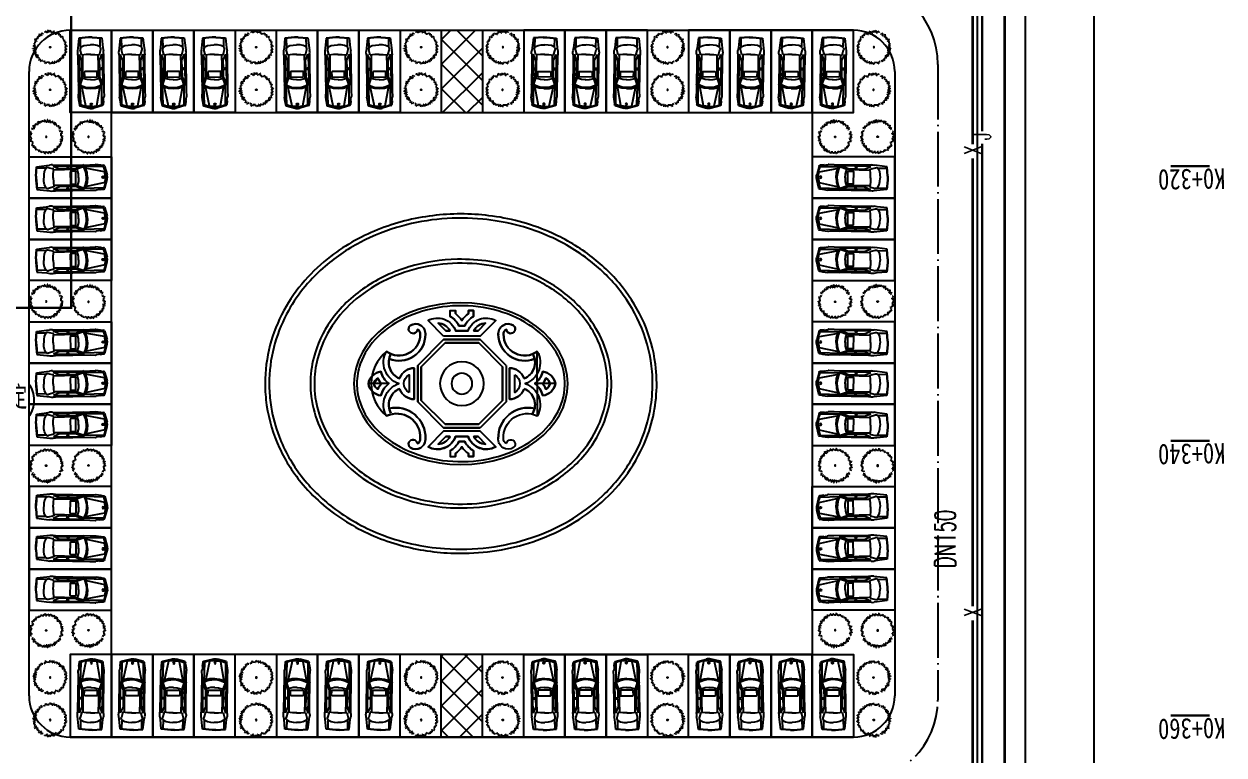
# Model space of a CAD drawing. Header units: millimetres. Extents: x 418304 to 847498, y 48187 to 111456.
# Drawn here: x 423723.6 to 423811, y 55761.1 to 55814.3 of the extents above; entities that cross this region are included whole.
import ezdxf

# ---------------------------------------------------------------- set-up
doc = ezdxf.new("R2010")
doc.units = ezdxf.units.MM
doc.header["$LTSCALE"] = 1000
doc.linetypes.add('DASH', pattern=[0.35, 0.25, -0.1])
doc.linetypes.add('DOTE', pattern=[2.42, 2, -0.2, 0.02, -0.2])
for name, color, linetype in [('A绿-1', 82, 'Continuous'), ('PIPE-消防', 1, 'Continuous'), ('PIPE-给水', 3, 'Continuous'), ('PUB_TEXT', 7, 'Continuous'), ('TEXT_消防', 7, 'Continuous'), ('TEXT_给水', 7, 'Continuous'), ('景观设计-硬质', 128, 'Continuous'), ('道路', 4, 'Continuous'), ('道路中心线', 1, 'DOTE'), ('道路线', 142, 'Continuous'), ('道路网', 7, 'Continuous')]:
    doc.layers.add(name, color=color, linetype=linetype)
doc.styles.add('_TCH_DIM', font='SIMPLEX', dxfattribs={"bigfont": 'GBCBIG'})
doc.styles.add('_TWT_PIPEDN', font='SIMPLEX', dxfattribs={"width": 0.8, "height": 3, "bigfont": 'HZTXT'})
doc.styles.add('_TWT_PIPETEXT', font='SIMPLEX', dxfattribs={"width": 0.8, "height": 3.5, "bigfont": 'HZTXT'})
doc.styles.add('等线体', font='simhei.ttf')
doc.linetypes.add('FENCELINE2', pattern='A,0.25,-0.1,[132,ltypeshp.shx,S=0.1,R=0,X=-0.1,Y=0],-0.1,1', length=1.45)
pattern_1 = [(45, (0, 0), (-0.898025612, 0.898025612), []), (135, (0, 0), (-0.898025612, -0.898025612), [])]

# ---------------------------------------------------------------- blocks, each defined once
blk = doc.blocks.new('wetrewtewtre')
at = {"layer": '道路网', "color": 8, "linetype": 'Continuous', "lineweight": 30}
for p, q in [((423807.115, 55803.98), (423809.915, 55803.98)), ((423807.115, 55803.98), (423809.915, 55803.98)), ((423807.115, 55783.98), (423809.915, 55783.98)), ((423807.115, 55783.98), (423809.915, 55783.98)), ((423807.115, 55763.98), (423809.915, 55763.98)), ((423807.115, 55763.98), (423809.915, 55763.98))]:
    blk.add_line(p, q, dxfattribs=at)
at = {"layer": '道路网', "color": 8, "linetype": 'Continuous', "flags": 128}
for points in [[(423796.515, 56099.98), (423796.515, 55746.271), (423796.515, 55609.271)], [(423796.515, 56099.98), (423796.515, 55746.271), (423796.515, 55609.271)], [(423801.515, 56099.98), (423801.515, 55741.271), (423801.515, 55609.271)], [(423801.515, 56099.98), (423801.515, 55741.271), (423801.515, 55609.271)]]:
    blk.add_lwpolyline(points, dxfattribs=at)
at = {"layer": '道路网', "color": 8, "linetype": 'Continuous', "style": '等线体', "width": 0.8}
for s, p in [('K0+320', (423811.066, 55803.811)), ('K0+320', (423811.066, 55803.811)), ('K0+340', (423811.066, 55783.811)), ('K0+340', (423811.066, 55783.811)), ('K0+360', (423811.066, 55763.811)), ('K0+360', (423811.066, 55763.811))]:
    blk.add_text(s, height=1.5, rotation=181.05516, dxfattribs=at).set_placement(p)
blk = doc.blocks.new('004')
at = {"layer": 'A绿-1', "color": 8}
for p, q in [((-699, 834), (-770, 749)), ((-770, 749), (-723, 742)), ((-691, 762), (-699, 834)), ((-534, 794), (-691, 762)), ((-511, 892), (-605, 840)), ((-605, 840), (-534, 794)), ((-456, 866), (-511, 892)), ((-401, 899), (-456, 866)), ((-354, 971), (-440, 997)), ((-440, 997), (-401, 899)), ((-283, 860), (-354, 971)), ((-276, 925), (-283, 860)), ((-244, 925), (-276, 925)), ((-205, 1023), (-268, 997)), ((-268, 997), (-244, 925)), ((-182, 945), (-205, 1023)), ((-134, 964), (-182, 945)), ((70, 1036), (-9, 1030)), ((-9, 1030), (-9, 991)), ((70, 977), (70, 1036)), ((93, 938), (70, 977)), ((132, 906), (93, 938)), ((179, 1023), (132, 906)), ((250, 1017), (179, 1023)), ((266, 945), (250, 1017)), ((321, 912), (266, 945)), ((360, 945), (321, 977)), ((321, 977), (321, 912)), ((360, 847), (360, 945)), ((399, 814), (360, 847)), ((438, 853), (399, 814)), ((478, 827), (438, 853)), ((525, 879), (478, 827)), ((564, 847), (525, 879)), ((532, 768), (564, 847)), ((572, 703), (532, 768)), ((-1068, 284), (-1052, 317)), ((-942, 226), (-1068, 284)), ((-1060, 128), (-1052, 186)), ((-966, 56), (-1060, 128)), ((-1052, 317), (-911, 278)), ((-1052, 186), (-950, 121)), ((-1052, -69), (-1052, 3)), ((-1052, 3), (-966, -3)), ((-982, 428), (-966, 461)), ((-927, 415), (-982, 428)), ((-966, 461), (-864, 454)), ((-966, -3), (-966, 56)), ((-950, 121), (-942, 226)), ((-942, 369), (-927, 415)), ((-887, 324), (-942, 369)), ((-911, 278), (-887, 324)), ((-872, 605), (-895, 533)), ((-895, 533), (-864, 481)), ((-825, 585), (-872, 605)), ((-864, 454), (-840, 461)), ((-793, 644), (-825, 585)), ((-762, 716), (-809, 677)), ((-809, 677), (-793, 644)), ((-723, 651), (-762, 716)), ((-723, 742), (-691, 683)), ((-691, 683), (-723, 651)), ((564, 670), (572, 703)), ((595, 638), (564, 670)), ((658, 664), (595, 638)), ((697, 618), (658, 664)), ((744, 670), (697, 618)), ((783, 605), (744, 670)), ((791, 481), (783, 605)), ((830, 500), (791, 481)), ((807, 409), (870, 487)), ((838, 343), (807, 409)), ((870, 487), (830, 500)), ((932, 363), (838, 343)), ((932, 200), (885, 200)), ((885, 200), (909, 160)), ((925, 101), (901, 69)), ((901, 69), (972, 16)), ((909, 278), (964, 311)), ((932, 232), (909, 278)), ((909, 160), (972, 160)), ((972, 160), (925, 101)), ((964, 311), (932, 363)), ((972, 16), (972, -69)), ((-1044, -154), (-1068, -193)), ((-1068, -193), (-1029, -219)), ((-989, -108), (-1052, -69)), ((-982, -173), (-1044, -154)), ((-1029, -219), (-1005, -166)), ((-1013, -278), (-989, -258)), ((-997, -310), (-1013, -278)), ((-919, -356), (-997, -310)), ((-974, -173), (-989, -108)), ((-989, -258), (-950, -278)), ((-934, -180), (-974, -173)), ((-950, -278), (-927, -251)), ((-942, -526), (-927, -480)), ((-864, -500), (-942, -526)), ((-927, -251), (-934, -180)), ((-927, -480), (-887, -441)), ((-887, -441), (-919, -356)), ((-887, -585), (-840, -533)), ((-848, -644), (-887, -585)), ((-840, -533), (-864, -500)), ((-801, -585), (-848, -644)), ((-762, -618), (-801, -585)), ((-636, -729), (-715, -657)), ((-683, -788), (-636, -729)), ((556, -735), (493, -761)), ((650, -794), (556, -735)), ((705, -637), (666, -683)), ((666, -683), (674, -761)), ((760, -650), (705, -637)), ((783, -618), (760, -650)), ((776, -513), (768, -552)), ((768, -552), (830, -585)), ((799, -448), (776, -513)), ((807, -618), (783, -618)), ((815, -493), (799, -448)), ((830, -585), (807, -618)), ((862, -474), (815, -493)), ((870, -278), (846, -336)), ((846, -336), (885, -435)), ((885, -435), (862, -474)), ((948, -310), (870, -278)), ((972, -69), (901, -95)), ((901, -95), (901, -180)), ((901, -180), (948, -219)), ((948, -219), (972, -271)), ((972, -271), (948, -310)), ((-629, -853), (-683, -788)), ((-574, -801), (-629, -853)), ((-401, -853), (-574, -801)), ((-425, -944), (-401, -853)), ((-385, -964), (-425, -944)), ((-338, -944), (-385, -964)), ((-299, -944), (-338, -944)), ((-260, -1010), (-299, -944)), ((-229, -912), (-260, -1010)), ((-182, -912), (-229, -912)), ((-189, -1010), (-182, -912)), ((-127, -1023), (-189, -1010)), ((-119, -938), (-127, -1023)), ((-56, -958), (-119, -938)), ((-56, -1010), (-56, -958)), ((-17, -997), (-56, -1010)), ((70, -1016), (-17, -997)), ((109, -925), (70, -951)), ((70, -951), (70, -1016)), ((132, -1023), (109, -925)), ((195, -997), (132, -1023)), ((226, -944), (164, -944)), ((164, -944), (195, -997)), ((250, -984), (226, -944)), ((297, -964), (250, -984)), ((297, -833), (274, -918)), ((274, -918), (297, -964)), ((328, -912), (297, -833)), ((360, -918), (328, -912)), ((383, -892), (360, -918)), ((407, -866), (383, -892)), ((438, -873), (407, -866)), ((423, -886), (438, -873)), ((454, -918), (423, -886)), ((470, -807), (446, -801)), ((446, -801), (485, -853)), ((564, -853), (454, -918)), ((509, -794), (470, -807)), ((485, -853), (548, -833)), ((493, -761), (509, -794)), ((548, -833), (564, -853)), ((674, -761), (650, -794))]:
    blk.add_line(p, q, dxfattribs=at)
blk.add_circle((-32, 10), 31.3, dxfattribs=at)
blk = doc.blocks.new('$plan$00001328')
at = {"layer": '道路线', "color": 8}
for p, q in [((-2219, 807), (-1493, 889)), ((-1493, 889), (-1285, 919)), ((-1053, 923), (-878, 906)), ((-878, 906), (1645, 899)), ((1224, 895), (623, 633)), ((1645, 899), (2034, 915)), ((2034, 915), (2086, 904)), ((2427, 855), (2086, 904)), ((-2279, 116), (-2219, 807)), ((-2254, 116), (-2194, 806)), ((-1551, 693), (-2199, 695)), ((-1707, 230), (-1717, -16)), ((-1667, 459), (-1707, 230)), ((-1551, 693), (-1667, 459)), ((-1508, 707), (-1562, 671)), ((-979, 619), (-1374, 729)), ((-1023, 812), (1078, 831)), ((-582, 620), (-1023, 812)), ((-1019, -34), (-1015, 284)), ((-1015, 284), (-979, 619)), ((626, 562), (-988, 538)), ((6, 627), (-582, 620)), ((-21, 822), (6, 627)), ((116, 823), (74, 627)), ((623, 633), (74, 627)), ((223, 404), (223, -456)), ((586, 444), (263, 444)), ((1249, 767), (626, 562)), ((626, -456), (626, 404)), ((810, 258), (722, 594)), ((822, -38), (810, 258)), ((1370, 583), (1207, 751)), ((2643, 745), (1249, 767)), ((2844, 342), (1302, 653)), ((1448, 334), (1370, 583)), ((1469, -41), (1448, 334)), ((2367, 864), (2369, 870)), ((2369, 870), (2650, 842)), ((2604, 806), (2427, 855)), ((2787, 351), (2640, 772)), ((2720, 782), (2894, 148)), ((2762, 16), (2740, 362)), ((2816, 347), (2866, 112)), ((-2279, -163), (-2219, -855)), ((-2254, -163), (-2194, -854)), ((-2219, -855), (-1493, -937)), ((-1551, -741), (-2199, -743)), ((-1706, -277), (-1717, -32)), ((-1667, -507), (-1707, -277)), ((-1551, -741), (-1667, -507)), ((-1508, -755), (-1562, -719)), ((-1374, -776), (-1374, -777)), ((-979, -667), (-1371, -776)), ((-582, -668), (-1023, -860)), ((-1023, -860), (1078, -879)), ((-1019, -14), (-1015, -332)), ((-1015, -332), (-979, -667)), ((626, -610), (-988, -585)), ((8, -674), (-582, -668)), ((-17, -869), (8, -674)), ((623, -681), (73, -675)), ((111, -870), (73, -675)), ((263, -496), (586, -496)), ((1224, -943), (623, -681)), ((1249, -815), (626, -610)), ((810, -306), (722, -641)), ((822, -10), (810, -306)), ((1370, -631), (1207, -799)), ((2643, -793), (1249, -815)), ((2844, -390), (1302, -701)), ((1448, -382), (1370, -630)), ((1469, -7), (1448, -382)), ((2604, -854), (2427, -903)), ((2787, -399), (2640, -820)), ((2720, -830), (2894, -195)), ((2762, -64), (2740, -410)), ((2816, -395), (2866, -160)), ((-1493, -937), (-1285, -966)), ((-1053, -971), (-878, -954)), ((-878, -954), (1645, -947)), ((1645, -947), (2034, -963)), ((2034, -963), (2086, -952)), ((2427, -903), (2086, -952)), ((2367, -911), (2369, -918)), ((2369, -918), (2650, -889))]:
    blk.add_line(p, q, dxfattribs=at)
blk.add_circle((2608, -21), 62.7, dxfattribs=at)
for centre, radius, start, end in [((-1148, -44), 972, 84.37428, 98.07159), ((-665, -24), 1620, 175.05924, 184.94076), ((-640, -24), 1620, 175.05924, 184.94076), ((-1418, 573), 162, 74.46936, 123.73593), ((263, 404), 40, 90, 180), ((586, 404), 40, 0, 90), ((-191, -40), 1591, 331.45596, 29.52266), ((2589, 754), 54, 19.21062, 74.51383), ((2642, 761), 81, 15.33853, 84.1898), ((2115, -24), 648, 356.47351, 3.52649), ((2233, -24), 648, 347.90524, 12.09476), ((2269, -24), 648, 344.66147, 15.33853), ((-1418, -621), 162, 236.26405, 286.81983), ((263, -456), 40, 180, 270), ((586, -456), 40, 270, 0), ((2589, -802), 54, 285.48617, 340.78938), ((2642, -809), 81, 275.8102, 344.66147), ((-1148, -4), 972, 261.92841, 275.62572)]:
    blk.add_arc(centre, radius, start, end, dxfattribs=at)

msp = doc.modelspace()

# ---------------------------------------------------------------- hatches: boundary and pattern name
at = {"linetype": 'DASH', "ltscale": 0.003}
h = msp.add_hatch(dxfattribs=at)
h.set_pattern_fill('ANSI37', color=250, scale=0.8, style=0)
h.set_pattern_definition(pattern_1)
h.paths.add_polyline_path([(423754.015, 55807.871), (423757.015, 55807.871), (423757.015, 55813.871), (423754.015, 55813.871)])
h = msp.add_hatch(dxfattribs=at)
h.set_pattern_fill('ANSI37', color=250, scale=0.8, style=0)
h.set_pattern_definition(pattern_1)
h.paths.add_polyline_path([(423757.015, 55768.411), (423754.015, 55768.411), (423754.015, 55762.411), (423757.015, 55762.411)])
at = {"layer": 'PIPE-给水', "linetype": 'Continuous'}
for points in [[(423727.083, 55793.651), (423727.17, 55793.651), (423727.17, 55793.563)], [(423727.083, 55793.651), (423727.083, 55793.563), (423727.17, 55793.563)]]:
    msp.add_hatch(color=256, dxfattribs=at).paths.add_polyline_path(points)

# ---------------------------------------------------------------- linework, layer by layer
at = {"color": 1, "linetype": 'DASH', "ltscale": 0.02, "const_width": 0.2}
msp.add_lwpolyline([(423795.015, 55713.137), (423431.612, 55713.172), (423431.612, 55853.106), (423600.93, 55853.106), (423600.93, 56107.48), (423785.939, 56107.48), (423795.015, 56099.312), (423795.015, 55713.137)], dxfattribs=at)
at = {"linetype": 'FENCELINE2', "ltscale": 0.005, "const_width": 0.1}
msp.add_lwpolyline([(423795.015, 55955.485), (423795.015, 55713.137)], dxfattribs=at)
at = {"layer": 'PIPE-消防', "linetype": 'Continuous', "ltscale": 0.005, "const_width": 0.175}
for points in [[(423792.689, 55805.57), (423792.689, 55830.74)], [(423792.689, 55771.931), (423792.689, 55804.537)], [(423792.689, 55717.311), (423792.689, 55770.898)]]:
    msp.add_lwpolyline(points, dxfattribs=at)
at = {"layer": 'PIPE-给水', "linetype": 'Continuous', "ltscale": 0.005, "const_width": 0.175}
for points in [[(423727.085, 55845.486), (423727.083, 55793.651)], [(423793.376, 55845.435), (423793.376, 55806.498)], [(423793.376, 55805.617), (423793.376, 55738.769)], [(423621.497, 55793.651), (423727.083, 55793.651)]]:
    msp.add_lwpolyline(points, dxfattribs=at)
at = {"layer": '景观设计-硬质', "color": 8, "linetype": 'Continuous', "extrusion": (0, 0, -1)}
for p, q in [((423754.664, 55793.457), (423755.041, 55793.457)), ((423754.664, 55793.036), (423754.664, 55793.457)), ((423755.988, 55793.457), (423755.988, 55793.236)), ((423755.988, 55793.457), (423756.366, 55793.457)), ((423756.366, 55793.036), (423756.366, 55793.457)), ((423754.184, 55791.605), (423753.056, 55792.734)), ((423756.845, 55791.605), (423757.974, 55792.734)), ((423756.845, 55791.605), (423754.184, 55791.605)), ((423755.97, 55791.983), (423755.06, 55791.983)), ((423755.725, 55792.361), (423755.305, 55792.361)), ((423754.184, 55791.353), (423752.303, 55789.472)), ((423756.845, 55791.353), (423754.184, 55791.353)), ((423758.475, 55789.367), (423756.741, 55791.101)), ((423758.727, 55789.472), (423756.845, 55791.353)), ((423752.303, 55786.811), (423752.303, 55789.472)), ((423752.555, 55786.915), (423752.555, 55789.367)), ((423758.475, 55789.367), (423758.475, 55786.915)), ((423758.727, 55789.472), (423758.727, 55786.811)), ((423754.184, 55784.929), (423752.303, 55786.811)), ((423754.289, 55785.181), (423752.555, 55786.915)), ((423758.475, 55786.915), (423756.741, 55785.181)), ((423758.727, 55786.811), (423756.845, 55784.929)), ((423754.184, 55784.677), (423753.056, 55783.548)), ((423756.845, 55784.929), (423754.184, 55784.929)), ((423756.845, 55784.677), (423754.184, 55784.677)), ((423756.741, 55785.181), (423754.289, 55785.181)), ((423756.845, 55784.677), (423757.974, 55783.548)), ((423755.97, 55784.299), (423755.06, 55784.299)), ((423755.725, 55783.921), (423755.305, 55783.921)), ((423754.664, 55783.246), (423754.664, 55782.825)), ((423755.988, 55782.825), (423755.988, 55783.046)), ((423756.366, 55783.246), (423756.366, 55782.825)), ((423754.664, 55782.825), (423755.041, 55782.825)), ((423755.988, 55782.825), (423756.366, 55782.825))]:
    msp.add_line(p, q, dxfattribs=at)
for points in [[(-423754.664, 55793.036, 0.13364), (-423755.305, 55792.361), (-423755.515, 55792.361), (-423755.725, 55792.361, 0.13364), (-423756.366, 55793.036), (-423756.366, 55793.457), (-423755.988, 55793.457), (-423755.988, 55793.236, -0.080093), (-423755.515, 55792.741, -0.080093), (-423755.041, 55793.236), (-423755.041, 55793.457), (-423755.041, 55793.236, 0.080093), (-423755.515, 55792.741, 0.080093), (-423755.988, 55793.236), (-423755.988, 55793.457), (-423756.366, 55793.457), (-423756.366, 55793.036, -0.13364), (-423755.725, 55792.361), (-423755.515, 55792.361), (-423755.305, 55792.361, -0.13364), (-423754.664, 55793.036), (-423754.664, 55793.457), (-423755.041, 55793.457), (-423755.041, 55793.236, 0.080093), (-423755.515, 55792.741, 0.080093), (-423755.988, 55793.236)], [(-423756.366, 55793.036, -0.13364), (-423755.725, 55792.361), (-423755.515, 55792.361), (-423755.305, 55792.361, -0.13364), (-423754.664, 55793.036), (-423754.664, 55793.457), (-423755.041, 55793.457), (-423755.041, 55793.236, 0.080093), (-423755.515, 55792.741, 0.080093), (-423755.988, 55793.236), (-423755.988, 55793.457), (-423756.366, 55793.457), (-423756.366, 55793.036)], [(-423750.023, 55785.796, 0.468172), (-423750.917, 55788.141, 0.469234), (-423750.026, 55790.491, -0.617154), (-423752.485, 55791.733, -0.331457), (-423752.278, 55792.084, 1.476774), (-423751.751, 55792.37, 0.632924), (-423752.861, 55791.693)], [(-423754.184, 55791.605), (-423753.056, 55792.734, 0.467295), (-423755.06, 55791.983), (-423755.515, 55791.983), (-423755.97, 55791.983, 0.467295), (-423757.974, 55792.734), (-423756.845, 55791.605)], [(-423758.169, 55791.693, 0.632924), (-423759.278, 55792.37, 1.476775), (-423758.752, 55792.084, -0.331457), (-423758.544, 55791.733, -0.617154), (-423761.004, 55790.491, 0.469234), (-423760.113, 55788.141, 0.468172), (-423761.007, 55785.796)], [(-423748.707, 55788.141, 0.322588), (-423749.624, 55789.016, -0.173707), (-423750.199, 55788.141)], [(-423760.831, 55788.141, -0.173707), (-423761.405, 55789.016, 0.322588), (-423762.322, 55788.141)], [(-423754.184, 55784.677), (-423753.056, 55783.548, -0.467295), (-423755.06, 55784.299), (-423755.515, 55784.299), (-423755.97, 55784.299, -0.467295), (-423757.974, 55783.548), (-423756.845, 55784.677)], [(-423754.664, 55783.246, -0.13364), (-423755.305, 55783.921), (-423755.515, 55783.921), (-423755.725, 55783.921, -0.13364), (-423756.366, 55783.246), (-423756.366, 55782.825), (-423755.988, 55782.825), (-423755.988, 55783.046, 0.080093), (-423755.515, 55783.541, 0.080093), (-423755.041, 55783.046), (-423755.041, 55782.825), (-423755.041, 55783.046, -0.080093), (-423755.515, 55783.541, -0.080093), (-423755.988, 55783.046), (-423755.988, 55782.825), (-423756.366, 55782.825), (-423756.366, 55783.246, 0.13364), (-423755.725, 55783.921), (-423755.515, 55783.921), (-423755.305, 55783.921, 0.13364), (-423754.664, 55783.246), (-423754.664, 55782.825), (-423755.041, 55782.825), (-423755.041, 55783.046, -0.080093), (-423755.515, 55783.541, -0.080093), (-423755.988, 55783.046)], [(-423756.366, 55783.246, 0.13364), (-423755.725, 55783.921), (-423755.515, 55783.921), (-423755.305, 55783.921, 0.13364), (-423754.664, 55783.246), (-423754.664, 55782.825), (-423755.041, 55782.825), (-423755.041, 55783.046, -0.080093), (-423755.515, 55783.541, -0.080093), (-423755.988, 55783.046), (-423755.988, 55782.825), (-423756.366, 55782.825), (-423756.366, 55783.246)]]:
    msp.add_lwpolyline(points, format="xyb", dxfattribs=at)
for points in [[(-423750.023, 55785.796, 0.468172), (-423750.917, 55788.141, 0.469234), (-423750.026, 55790.491, -0.617154), (-423752.485, 55791.733, -0.331457), (-423752.278, 55792.084, 1.476774), (-423751.751, 55792.37, 0.632924), (-423752.861, 55791.693, -0.632924), (-423751.751, 55792.37, -1.476774), (-423752.278, 55792.084, 0.331457), (-423752.485, 55791.733, 0.617154), (-423750.026, 55790.491, -0.469234)], [(-423754.65, 55791.983), (-423754.341, 55791.983), (-423754.65, 55791.983), (-423754.341, 55791.983), (-423753.787, 55792.537, 0.270208), (-423754.65, 55791.983, -0.270208), (-423753.787, 55792.537), (-423754.341, 55791.983), (-423753.787, 55792.537), (-423754.341, 55791.983)], [(-423756.689, 55791.983), (-423757.242, 55792.537, -0.270208), (-423756.38, 55791.983), (-423756.689, 55791.983), (-423757.242, 55792.537, -0.270208), (-423756.38, 55791.983, 0.270208), (-423757.242, 55792.537), (-423756.689, 55791.983), (-423756.38, 55791.983), (-423756.689, 55791.983), (-423756.38, 55791.983, 0.270208)], [(-423761.004, 55790.491, 0.617154), (-423758.544, 55791.733, 0.331457), (-423758.752, 55792.084, -1.476774), (-423759.278, 55792.37, -0.632924), (-423758.169, 55791.693, 0.632924), (-423759.278, 55792.37, 1.476775), (-423758.752, 55792.084, -0.331457), (-423758.544, 55791.733, -0.617154), (-423761.004, 55790.491, 0.469234), (-423760.113, 55788.141, 0.468172), (-423761.007, 55785.796)], [(-423752.863, 55791.734, 0.533478), (-423750.22, 55789.951, -0.533478)], [(-423760.81, 55789.951, 0.533478), (-423758.167, 55791.734, -0.533478)], [(-423750.355, 55790.305, -0.455459), (-423750.986, 55788.518, 0.455459), (-423750.355, 55790.305, -0.455459), (-423750.986, 55788.518, 0.455459)], [(-423760.675, 55790.305, 0.455459), (-423760.044, 55788.518, -0.455459)], [(-423748.707, 55788.141, -0.322589), (-423749.624, 55787.267, 0.173701), (-423750.199, 55788.141, 0.173707), (-423749.624, 55789.016, -0.322588), (-423748.707, 55788.141, -0.322589), (-423749.624, 55787.267, 0.322589), (-423748.707, 55788.141, 0.322588), (-423749.624, 55789.016, -0.173707), (-423750.199, 55788.141, -0.173701), (-423749.624, 55787.267, 0.322589), (-423748.707, 55788.141, 0.322588), (-423749.624, 55789.016, -0.173707), (-423750.199, 55788.141)], [(-423751.003, 55788.563, 0.305212), (-423752.051, 55789.275, -0.305212), (-423751.003, 55788.563, 0.305212), (-423752.051, 55789.275), (-423752.051, 55787.007, 0.30521), (-423751.003, 55787.719, -0.30521), (-423752.051, 55787.007, 0.30521), (-423751.003, 55787.719, -0.30521), (-423752.051, 55787.007), (-423752.051, 55789.275, -0.305212)], [(-423760.026, 55787.719, 0.30521), (-423758.979, 55787.007, -0.30521), (-423760.026, 55787.719, 0.30521), (-423758.979, 55787.007), (-423758.979, 55789.275, 0.305212), (-423760.026, 55788.563, -0.305212), (-423758.979, 55789.275, 0.305212), (-423760.026, 55788.563, -0.305212), (-423758.979, 55789.275), (-423758.979, 55787.007, -0.30521)], [(-423760.831, 55788.141, -0.173706), (-423761.405, 55789.016, 0.322588), (-423762.322, 55788.141, 0.322589), (-423761.405, 55787.267, -0.173701), (-423760.831, 55788.141, -0.173707), (-423761.405, 55789.016, 0.322588), (-423762.322, 55788.141, 0.322589), (-423761.405, 55787.267, -0.322589), (-423762.322, 55788.141, -0.322588), (-423761.405, 55789.016, 0.173706), (-423760.831, 55788.141, 0.173701), (-423761.405, 55787.267, -0.322589), (-423762.322, 55788.141)], [(-423749.396, 55788.539, -0.182353), (-423749.096, 55788.141, -0.182356), (-423749.396, 55787.743, 0.061638), (-423749.654, 55788.141, 0.06164), (-423749.396, 55788.539, -0.182353), (-423749.096, 55788.141, 0.182353), (-423749.396, 55788.539, -0.06164), (-423749.654, 55788.141, -0.061637), (-423749.396, 55787.743, 0.182356), (-423749.096, 55788.141)], [(-423749.396, 55787.743, 0.061637), (-423749.654, 55788.141, 0.06164), (-423749.396, 55788.539, -0.182353), (-423749.096, 55788.141, -0.182356)], [(-423751.673, 55787.489, 0.572552), (-423751.673, 55788.793)], [(-423759.357, 55788.793, 0.572552), (-423759.357, 55787.489)], [(-423761.634, 55788.539, 0.06164), (-423761.376, 55788.141, 0.061637), (-423761.634, 55787.743, -0.182356), (-423761.934, 55788.141, -0.182353), (-423761.634, 55788.539, 0.06164), (-423761.376, 55788.141, 0.061638), (-423761.634, 55787.743, -0.061637), (-423761.376, 55788.141, -0.06164), (-423761.634, 55788.539, 0.182353), (-423761.934, 55788.141, 0.182356), (-423761.634, 55787.743, -0.061638), (-423761.376, 55788.141, -0.06164)], [(-423750.353, 55785.981, 0.454399), (-423750.986, 55787.764, -0.454399)], [(-423760.044, 55787.764, 0.454399), (-423760.677, 55785.981, -0.454399)], [(-423752.863, 55784.128, -0.494258), (-423750.22, 55786.331, 0.494258), (-423752.863, 55784.128, -0.494258), (-423750.22, 55786.331, 0.494258)], [(-423758.167, 55784.128, 0.494258), (-423760.81, 55786.331, -0.494258)], [(-423752.861, 55784.168, 0.632924), (-423751.751, 55783.491, 1.476775), (-423752.278, 55783.778, -0.331457), (-423752.485, 55784.129, -0.572762), (-423750.026, 55785.791, 0.572762), (-423752.485, 55784.129, 0.331457), (-423752.278, 55783.778, -1.476775), (-423751.751, 55783.491, -0.632924)], [(-423754.65, 55784.299), (-423754.341, 55784.299), (-423754.65, 55784.299), (-423754.341, 55784.299), (-423753.787, 55783.746, -0.270208), (-423754.65, 55784.299, 0.270208), (-423753.787, 55783.746), (-423754.341, 55784.299), (-423753.787, 55783.746), (-423754.341, 55784.299)], [(-423756.689, 55784.299), (-423757.242, 55783.746, 0.270208), (-423756.38, 55784.299), (-423756.689, 55784.299), (-423757.242, 55783.746, 0.270208), (-423756.38, 55784.299, -0.270208), (-423757.242, 55783.746), (-423756.689, 55784.299), (-423756.38, 55784.299), (-423756.689, 55784.299), (-423756.38, 55784.299, -0.270208)]]:
    msp.add_lwpolyline(points, format="xyb", close=True, dxfattribs=at)
msp.add_lwpolyline([(-423752.303, 55786.811), (-423752.303, 55789.472), (-423754.184, 55791.353), (-423756.845, 55791.353), (-423754.184, 55791.353), (-423752.303, 55789.472), (-423752.303, 55786.811), (-423754.184, 55784.929), (-423756.845, 55784.929)], dxfattribs=at)
msp.add_lwpolyline([(-423758.475, 55789.367), (-423756.741, 55791.101), (-423754.289, 55791.101), (-423752.555, 55789.367), (-423754.289, 55791.101), (-423756.741, 55791.101), (-423758.475, 55789.367), (-423758.475, 55786.915), (-423756.741, 55785.181), (-423754.289, 55785.181), (-423752.555, 55786.915), (-423754.289, 55785.181), (-423756.741, 55785.181), (-423758.475, 55786.915), (-423758.475, 55789.367), (-423756.741, 55791.101), (-423754.289, 55791.101), (-423752.555, 55789.367), (-423752.555, 55786.915), (-423752.555, 55789.367), (-423754.289, 55791.101), (-423756.741, 55791.101)], close=True, dxfattribs=at)
for radius in [1.596, 0.756]:
    msp.add_circle((-423755.515, 55788.141), radius, dxfattribs=at)
for centre, radius, start, end in [((-423752.146, 55791.769), 0.719, 56.72995, 186.05278), ((-423753.744, 55791.52), 1.395, 60.4389, 160.62477), ((-423753.744, 55791.52), 1.017, 92.45074, 152.93356), ((-423753.744, 55791.52), 1.773, 121.24535, 151.69287), ((-423757.286, 55791.52), 1.773, 28.30719, 58.75471), ((-423757.286, 55791.52), 1.395, 19.37531, 119.56116), ((-423758.884, 55791.769), 0.719, 353.94731, 123.27015), ((-423750.944, 55791.729), 1.541, 179.84499, 306.56889), ((-423751.957, 55792.122), 0.323, 186.77214, 50.35634), ((-423752.146, 55791.769), 0.341, 112.70019, 186.05277), ((-423758.884, 55791.769), 0.341, 353.94732, 67.2999), ((-423760.086, 55791.729), 1.541, 233.4312, 0.1551), ((-423759.072, 55792.122), 0.323, 129.64374, 353.22793), ((-423751.448, 55789.686), 1.634, 288.95473, 29.50497), ((-423759.582, 55789.686), 1.634, 150.4951, 251.04536), ((-423751.132, 55789.38), 1.929, 320.04263, 334.15164), ((-423751.132, 55786.902), 1.929, 25.84869, 39.95712), ((-423751.448, 55786.596), 1.634, 330.68641, 71.03718), ((-423759.582, 55786.596), 1.634, 108.96291, 209.31366), ((-423750.768, 55784.239), 1.721, 64.45718, 183.66689), ((-423760.262, 55784.239), 1.721, 356.33318, 115.54292), ((-423751.957, 55783.74), 0.323, 309.64373, 173.22794), ((-423752.146, 55784.093), 0.719, 173.94729, 303.27015), ((-423752.146, 55784.093), 0.341, 173.94729, 247.2999), ((-423753.744, 55784.762), 1.395, 199.37523, 299.5611), ((-423753.744, 55784.762), 1.017, 207.06644, 267.54926), ((-423753.744, 55784.762), 1.773, 208.30713, 238.75465), ((-423757.286, 55784.762), 1.773, 301.24529, 331.69281), ((-423757.286, 55784.762), 1.395, 240.43884, 340.62469), ((-423758.884, 55784.093), 0.719, 236.72995, 6.05278), ((-423758.884, 55784.093), 0.341, 292.70019, 6.05278), ((-423759.072, 55783.74), 0.323, 6.77215, 230.35634)]:
    msp.add_arc(centre, radius, start, end, dxfattribs=at)
at = {"layer": '景观设计-硬质', "color": 8, "linetype": 'Continuous', "extrusion": (9.41616e-36, -1.23255e-32, -1)}
msp.add_ellipse((423755.443, 55788.141), major_axis=(-7.783, 0), ratio=0.756213, dxfattribs=at)
msp.add_ellipse((423755.443, 55788.141), major_axis=(-7.783, 0), ratio=0.756213, dxfattribs=at)
at = {"layer": '景观设计-硬质', "color": 8, "linetype": 'Continuous'}
for points, knots in [([(423741.192, 55788.141), (423741.192, 55789.08), (423741.313, 55790.011), (423741.783, 55791.811), (423742.126, 55792.663), (423742.986, 55794.25), (423743.503, 55794.982), (423744.653, 55796.299), (423745.289, 55796.887), (423747.093, 55798.271), (423748.333, 55798.943), (423750.922, 55799.932), (423752.271, 55800.249), (423755.001, 55800.546), (423756.383, 55800.525), (423759.234, 55800.129), (423760.701, 55799.718), (423763.112, 55798.631), (423764.091, 55798.053), (423765.804, 55796.72), (423766.551, 55795.991), (423767.823, 55794.378), (423768.357, 55793.506), (423769.181, 55791.61), (423769.467, 55790.596), (423769.697, 55788.825), (423769.718, 55788.084), (423769.613, 55786.627), (423769.488, 55785.907), (423769.1, 55784.506), (423768.84, 55783.836), (423768.088, 55782.32), (423767.544, 55781.507), (423766.312, 55780.055), (423765.624, 55779.411), (423764.151, 55778.289), (423763.367, 55777.81), (423761.739, 55777.008), (423760.894, 55776.684), (423758.3, 55775.931), (423756.495, 55775.724), (423753.382, 55775.863), (423752.068, 55776.076), (423749.51, 55776.829), (423748.266, 55777.37), (423745.948, 55778.806), (423744.871, 55779.703), (423743.283, 55781.578), (423742.697, 55782.474), (423741.785, 55784.429), (423741.463, 55785.484), (423741.23, 55787.096), (423741.192, 55787.618), (423741.192, 55788.141)], [0, 0, 0, 0, 0.194606, 0.194606, 0.389213, 0.389213, 0.583819, 0.583819, 0.778425, 0.778425, 1.103213, 1.103213, 1.428, 1.428, 1.752788, 1.752788, 2.108612, 2.108612, 2.370395, 2.370395, 2.603606, 2.603606, 2.824086, 2.824086, 3.043791, 3.043791, 3.195991, 3.195991, 3.34819, 3.34819, 3.50039, 3.50039, 3.711837, 3.711837, 3.923284, 3.923284, 4.134731, 4.134731, 4.346178, 4.346178, 4.770833, 4.770833, 5.083623, 5.083623, 5.398487, 5.398487, 5.713352, 5.713352, 5.944067, 5.944067, 6.174782, 6.174782, 6.283185, 6.283185, 6.283185, 6.283185]), ([(423741.492, 55788.141), (423741.492, 55789.032), (423741.604, 55789.915), (423742.04, 55791.628), (423742.359, 55792.441), (423743.1, 55793.847), (423743.502, 55794.455), (423744.39, 55795.572), (423744.879, 55796.084), (423746.234, 55797.293), (423747.151, 55797.917), (423749.081, 55798.934), (423750.095, 55799.329), (423753.051, 55800.145), (423755.057, 55800.31), (423758.632, 55799.962), (423760.213, 55799.572), (423762.826, 55798.453), (423763.895, 55797.834), (423765.663, 55796.441), (423766.393, 55795.721), (423767.663, 55794.083), (423768.203, 55793.169), (423769.008, 55791.174), (423769.268, 55790.11), (423769.414, 55788.335), (423769.404, 55787.65), (423769.269, 55786.428), (423769.167, 55785.886), (423768.736, 55784.291), (423768.293, 55783.298), (423767.173, 55781.489), (423766.5, 55780.683), (423765.008, 55779.274), (423764.188, 55778.67), (423762.46, 55777.658), (423761.549, 55777.249), (423758.57, 55776.237), (423756.401, 55775.976), (423752.639, 55776.247), (423751.032, 55776.603), (423748.316, 55777.691), (423747.174, 55778.324), (423745.291, 55779.773), (423744.517, 55780.529), (423743.177, 55782.26), (423742.613, 55783.239), (423741.947, 55784.979), (423741.753, 55785.689), (423741.559, 55786.868), (423741.514, 55787.325), (423741.494, 55787.902), (423741.492, 55788.021), (423741.492, 55788.141)], [0, 0, 0, 0, 0.189864, 0.189864, 0.379728, 0.379728, 0.541455, 0.541455, 0.703183, 0.703183, 0.962027, 0.962027, 1.220871, 1.220871, 1.698453, 1.698453, 2.086084, 2.086084, 2.376443, 2.376443, 2.610745, 2.610745, 2.845046, 2.845046, 3.079347, 3.079347, 3.224746, 3.224746, 3.343158, 3.343158, 3.579982, 3.579982, 3.816807, 3.816807, 4.053631, 4.053631, 4.290455, 4.290455, 4.80743, 4.80743, 5.199256, 5.199256, 5.506337, 5.506337, 5.753784, 5.753784, 6.001232, 6.001232, 6.159962, 6.159962, 6.257608, 6.257608, 6.283185, 6.283185, 6.283185, 6.283185]), ([(423744.492, 55788.141), (423744.492, 55788.779), (423744.573, 55789.416), (423744.974, 55790.995), (423745.403, 55791.902), (423746.638, 55793.668), (423747.498, 55794.486), (423749.44, 55795.803), (423750.524, 55796.305), (423752.802, 55796.988), (423753.997, 55797.17), (423756.764, 55797.221), (423758.338, 55796.975), (423760.788, 55796.108), (423761.726, 55795.634), (423763.421, 55794.44), (423764.178, 55793.719), (423765.247, 55792.268), (423765.623, 55791.589), (423766.167, 55790.14), (423766.334, 55789.374), (423766.433, 55787.726), (423766.333, 55786.846), (423765.851, 55785.174), (423765.471, 55784.385), (423764.334, 55782.711), (423763.494, 55781.888), (423761.588, 55780.557), (423760.523, 55780.045), (423758.277, 55779.335), (423757.096, 55779.137), (423754.278, 55779.039), (423752.634, 55779.28), (423750.115, 55780.165), (423749.17, 55780.642), (423747.525, 55781.8), (423746.811, 55782.466), (423745.749, 55783.839), (423745.356, 55784.51), (423744.775, 55785.945), (423744.588, 55786.708), (423744.502, 55787.702), (423744.492, 55787.922), (423744.492, 55788.141)], [0, 0, 0, 0, 0.189844, 0.189844, 0.486413, 0.486413, 0.839787, 0.839787, 1.193161, 1.193161, 1.546536, 1.546536, 2.008636, 2.008636, 2.320841, 2.320841, 2.633046, 2.633046, 2.864662, 2.864662, 3.096279, 3.096279, 3.356216, 3.356216, 3.616153, 3.616153, 3.966305, 3.966305, 4.316458, 4.316458, 4.666611, 4.666611, 5.147618, 5.147618, 5.461854, 5.461854, 5.753886, 5.753886, 5.985876, 5.985876, 6.217865, 6.217865, 6.283185, 6.283185, 6.283185, 6.283185]), ([(423744.78, 55788.141), (423744.78, 55788.752), (423744.857, 55789.363), (423745.223, 55790.809), (423745.591, 55791.622), (423746.558, 55793.088), (423747.156, 55793.742), (423748.509, 55794.871), (423749.265, 55795.345), (423751.75, 55796.525), (423753.65, 55796.921), (423757.439, 55796.892), (423759.331, 55796.467), (423761.991, 55795.147), (423762.905, 55794.508), (423764.458, 55792.959), (423765.095, 55792.044), (423765.837, 55790.273), (423766.034, 55789.46), (423766.145, 55787.812), (423766.059, 55786.979), (423765.624, 55785.39), (423765.275, 55784.635), (423764.376, 55783.263), (423763.827, 55782.646), (423762.587, 55781.567), (423761.895, 55781.105), (423759.559, 55779.898), (423757.74, 55779.448), (423754.069, 55779.319), (423752.217, 55779.64), (423749.443, 55780.805), (423748.418, 55781.437), (423746.835, 55782.868), (423746.226, 55783.612), (423745.297, 55785.272), (423744.98, 55786.189), (423744.803, 55787.47), (423744.78, 55787.805), (423744.78, 55788.141)], [0, 0, 0, 0, 0.189024, 0.189024, 0.462772, 0.462772, 0.73652, 0.73652, 1.010268, 1.010268, 1.580974, 1.580974, 2.15168, 2.15168, 2.493274, 2.493274, 2.834869, 2.834869, 3.090466, 3.090466, 3.346064, 3.346064, 3.601661, 3.601661, 3.857259, 3.857259, 4.112856, 4.112856, 4.666033, 4.666033, 5.219209, 5.219209, 5.586645, 5.586645, 5.882955, 5.882955, 6.179266, 6.179266, 6.283185, 6.283185, 6.283185, 6.283185]), ([(423747.871, 55788.141), (423747.871, 55788.628), (423747.955, 55789.115), (423748.373, 55790.3), (423748.814, 55790.98), (423750.018, 55792.166), (423750.779, 55792.671), (423752.507, 55793.424), (423753.473, 55793.671), (423755.458, 55793.865), (423756.476, 55793.812), (423758.406, 55793.416), (423759.317, 55793.072), (423760.889, 55792.151), (423761.55, 55791.574), (423762.525, 55790.28), (423762.838, 55789.565), (423763.079, 55788.103), (423763.006, 55787.355), (423762.485, 55785.931), (423762.035, 55785.255), (423760.817, 55784.077), (423760.049, 55783.577), (423758.311, 55782.837), (423757.342, 55782.597), (423755.355, 55782.418), (423754.337, 55782.478), (423752.412, 55782.888), (423751.506, 55783.238), (423749.946, 55784.171), (423749.292, 55784.753), (423748.335, 55786.053), (423748.031, 55786.77), (423747.887, 55787.714), (423747.871, 55787.928), (423747.871, 55788.141)], [0, 0, 0, 0, 0.260464, 0.260464, 0.654363, 0.654363, 1.048263, 1.048263, 1.442163, 1.442163, 1.836063, 1.836063, 2.229962, 2.229962, 2.623862, 2.623862, 3.017762, 3.017762, 3.411662, 3.411662, 3.805561, 3.805561, 4.199461, 4.199461, 4.593361, 4.593361, 4.987261, 4.987261, 5.381161, 5.381161, 5.77506, 5.77506, 6.16896, 6.16896, 6.283185, 6.283185, 6.283185, 6.283185])]:
    msp.add_open_spline(points, degree=3, knots=knots, dxfattribs=at)
at = {"layer": '道路', "color": 8}
for p, q in [((423793.015, 55820.671), (423793.015, 55759.411)), ((423727.015, 55813.871), (423784.015, 55813.871)), ((423754.015, 55813.871), (423754.015, 55807.871)), ((423757.015, 55813.871), (423757.015, 55807.871)), ((423724.015, 55765.411), (423724.015, 55810.871)), ((423787.015, 55810.871), (423787.015, 55765.411)), ((423754.015, 55762.411), (423754.015, 55768.411)), ((423757.015, 55762.411), (423757.015, 55768.411)), ((423784.015, 55762.411), (423727.015, 55762.411)), ((423727.015, 55762.411), (423784.015, 55762.411))]:
    msp.add_line(p, q, dxfattribs=at)
msp.add_lwpolyline([(423730.015, 55807.871), (423781.015, 55807.871), (423781.015, 55768.411), (423730.015, 55768.411)], close=True, dxfattribs=at)
for centre, start, end in [((423727.015, 55810.871), 90, 180), ((423784.015, 55810.871), 0, 90), ((423727.015, 55765.411), 180, 270), ((423784.015, 55765.411), 270, 0)]:
    msp.add_arc(centre, 3, start, end, dxfattribs=at)
at = {"layer": '道路中心线', "color": 8, "linetype": 'DOTE', "ltscale": 0.002}
msp.add_line((423790.156, 55811.382), (423790.156, 55765.126), dxfattribs=at)
for centre, start, end in [((423784.156, 55811.382), 0, 90), ((423784.156, 55765.126), 270, 0)]:
    msp.add_arc(centre, 6, start, end, dxfattribs=at)
at = {"layer": '道路线', "color": 8}
for points in [[(423730.015, 55807.871), (423727.015, 55807.871), (423727.015, 55813.871), (423730.015, 55813.871)], [(423733.015, 55807.871), (423730.015, 55807.871), (423730.015, 55813.871), (423733.015, 55813.871)], [(423736.015, 55807.871), (423733.015, 55807.871), (423733.015, 55813.871), (423736.015, 55813.871)], [(423739.015, 55807.871), (423736.015, 55807.871), (423736.015, 55813.871), (423739.015, 55813.871)], [(423745.015, 55807.871), (423742.015, 55807.871), (423742.015, 55813.871), (423745.015, 55813.871)], [(423748.015, 55807.871), (423745.015, 55807.871), (423745.015, 55813.871), (423748.015, 55813.871)], [(423751.015, 55807.871), (423748.015, 55807.871), (423748.015, 55813.871), (423751.015, 55813.871)], [(423760.015, 55807.871), (423763.015, 55807.871), (423763.015, 55813.871), (423760.015, 55813.871)], [(423763.015, 55807.871), (423766.015, 55807.871), (423766.015, 55813.871), (423763.015, 55813.871)], [(423766.015, 55807.871), (423769.015, 55807.871), (423769.015, 55813.871), (423766.015, 55813.871)], [(423772.015, 55807.871), (423775.015, 55807.871), (423775.015, 55813.871), (423772.015, 55813.871)], [(423775.015, 55807.871), (423778.015, 55807.871), (423778.015, 55813.871), (423775.015, 55813.871)], [(423778.015, 55807.871), (423781.015, 55807.871), (423781.015, 55813.871), (423778.015, 55813.871)], [(423781.015, 55807.871), (423784.015, 55807.871), (423784.015, 55813.871), (423781.015, 55813.871)], [(423730.015, 55804.641), (423730.015, 55801.641), (423724.015, 55801.641), (423724.015, 55804.641)], [(423781.015, 55804.641), (423781.015, 55801.641), (423787.015, 55801.641), (423787.015, 55804.641)], [(423730.015, 55801.641), (423730.015, 55798.641), (423724.015, 55798.641), (423724.015, 55801.641)], [(423781.015, 55801.641), (423781.015, 55798.641), (423787.015, 55798.641), (423787.015, 55801.641)], [(423730.015, 55798.641), (423730.015, 55795.641), (423724.015, 55795.641), (423724.015, 55798.641)], [(423781.015, 55798.641), (423781.015, 55795.641), (423787.015, 55795.641), (423787.015, 55798.641)], [(423730.015, 55792.641), (423730.015, 55789.641), (423724.015, 55789.641), (423724.015, 55792.641)], [(423781.015, 55792.641), (423781.015, 55789.641), (423787.015, 55789.641), (423787.015, 55792.641)], [(423730.015, 55789.641), (423730.015, 55786.641), (423724.015, 55786.641), (423724.015, 55789.641)], [(423781.015, 55789.641), (423781.015, 55786.641), (423787.015, 55786.641), (423787.015, 55789.641)], [(423730.015, 55786.641), (423730.015, 55783.641), (423724.015, 55783.641), (423724.015, 55786.641)], [(423781.015, 55786.641), (423781.015, 55783.641), (423787.015, 55783.641), (423787.015, 55786.641)], [(423730.015, 55777.641), (423730.015, 55780.641), (423724.015, 55780.641), (423724.015, 55777.641)], [(423781.015, 55777.641), (423781.015, 55780.641), (423787.015, 55780.641), (423787.015, 55777.641)], [(423730.015, 55774.641), (423730.015, 55777.641), (423724.015, 55777.641), (423724.015, 55774.641)], [(423781.015, 55774.641), (423781.015, 55777.641), (423787.015, 55777.641), (423787.015, 55774.641)], [(423730.015, 55771.641), (423730.015, 55774.641), (423724.015, 55774.641), (423724.015, 55771.641)], [(423781.015, 55771.641), (423781.015, 55774.641), (423787.015, 55774.641), (423787.015, 55771.641)], [(423730.015, 55768.411), (423727.015, 55768.411), (423727.015, 55762.411), (423730.015, 55762.411)], [(423733.015, 55768.411), (423730.015, 55768.411), (423730.015, 55762.411), (423733.015, 55762.411)], [(423736.015, 55768.411), (423733.015, 55768.411), (423733.015, 55762.411), (423736.015, 55762.411)], [(423739.015, 55768.411), (423736.015, 55768.411), (423736.015, 55762.411), (423739.015, 55762.411)], [(423745.015, 55768.411), (423742.015, 55768.411), (423742.015, 55762.411), (423745.015, 55762.411)], [(423748.015, 55768.411), (423745.015, 55768.411), (423745.015, 55762.411), (423748.015, 55762.411)], [(423751.015, 55768.411), (423748.015, 55768.411), (423748.015, 55762.411), (423751.015, 55762.411)], [(423760.015, 55768.411), (423763.015, 55768.411), (423763.015, 55762.411), (423760.015, 55762.411)], [(423763.015, 55768.411), (423766.015, 55768.411), (423766.015, 55762.411), (423763.015, 55762.411)], [(423766.015, 55768.411), (423769.015, 55768.411), (423769.015, 55762.411), (423766.015, 55762.411)], [(423772.015, 55768.411), (423775.015, 55768.411), (423775.015, 55762.411), (423772.015, 55762.411)], [(423775.015, 55768.411), (423778.015, 55768.411), (423778.015, 55762.411), (423775.015, 55762.411)], [(423778.015, 55768.411), (423781.015, 55768.411), (423781.015, 55762.411), (423778.015, 55762.411)], [(423781.015, 55768.411), (423784.015, 55768.411), (423784.015, 55762.411), (423781.015, 55762.411)]]:
    msp.add_lwpolyline(points, close=True, dxfattribs=at)

# ---------------------------------------------------------------- block references
msp.add_blockref('wetrewtewtre', (0, 0))
at = {"layer": 'A绿-1', "yscale": 0.00116705121472478, "zscale": -0.00116705121472478}
for p, xscale, rotation in [((423725.581, 55812.632), 0.00116705121472478, 20.36031932621866), ((423740.581, 55812.632), 0.00116705121472478, 20.36031932621866), ((423752.581, 55812.632), 0.00116705121472478, 20.36031932621866), ((423758.448, 55812.632), -0.00116705121472478, 339.6396806737813), ((423770.448, 55812.632), -0.00116705121472478, 339.6396806737813), ((423785.448, 55812.632), -0.00116705121472478, 339.6396806737813), ((423725.595, 55809.54), 0.00116705121472478, 20.36031932621866), ((423740.595, 55809.54), 0.00116705121472478, 20.36031932621866), ((423752.595, 55809.54), 0.00116705121472478, 20.36031932621866), ((423758.434, 55809.54), -0.00116705121472478, 339.6396806737813), ((423770.434, 55809.54), -0.00116705121472478, 339.6396806737813), ((423785.434, 55809.54), -0.00116705121472478, 339.6396806737813), ((423725.254, 55806.074), -0.001167051214724779, 69.63968067378136), ((423728.346, 55806.06), -0.001167051214724779, 69.63968067378136), ((423782.684, 55806.06), 0.001167051214724779, 290.3603193262186), ((423785.776, 55806.074), 0.001167051214724779, 290.3603193262186), ((423725.254, 55794.074), -0.001167051214724779, 69.63968067378136), ((423728.346, 55794.06), -0.001167051214724779, 69.63968067378136), ((423782.684, 55794.06), 0.001167051214724779, 290.3603193262186), ((423785.776, 55794.074), 0.001167051214724779, 290.3603193262186), ((423725.254, 55782.208), 0.001167051214724779, 110.3603193262187), ((423728.346, 55782.222), 0.001167051214724779, 110.3603193262187), ((423782.684, 55782.222), -0.001167051214724779, 249.6396806737813), ((423785.776, 55782.208), -0.001167051214724779, 249.6396806737813), ((423725.254, 55770.208), 0.001167051214724779, 110.3603193262187), ((423728.346, 55770.222), 0.001167051214724779, 110.3603193262187), ((423782.684, 55770.222), -0.001167051214724779, 249.6396806737813), ((423785.776, 55770.208), -0.001167051214724779, 249.6396806737813), ((423725.595, 55766.742), -0.00116705121472478, 159.6396806737814), ((423740.595, 55766.742), -0.00116705121472478, 159.6396806737814), ((423752.595, 55766.742), -0.00116705121472478, 159.6396806737814), ((423758.434, 55766.742), 0.00116705121472478, 200.3603193262187), ((423770.434, 55766.742), 0.00116705121472478, 200.3603193262187), ((423785.434, 55766.742), 0.00116705121472478, 200.3603193262187), ((423725.581, 55763.65), -0.00116705121472478, 159.6396806737814), ((423740.581, 55763.65), -0.00116705121472478, 159.6396806737814), ((423752.581, 55763.65), -0.00116705121472478, 159.6396806737814), ((423758.448, 55763.65), 0.00116705121472478, 200.3603193262187), ((423770.448, 55763.65), 0.00116705121472478, 200.3603193262187), ((423785.448, 55763.65), 0.00116705121472478, 200.3603193262187)]:
    msp.add_blockref('004', p, dxfattribs=dict(at, xscale=xscale, rotation=rotation))
at = {"layer": '道路线', "color": 8, "zscale": 0.0009999999999999998}
for p, xscale, yscale, rotation in [((423728.529, 55811.09), 0.001000000000000008, 0.001000000000000008, 270.8481084632052), ((423731.529, 55811.09), 0.001000000000000008, 0.001000000000000008, 270.8481084632052), ((423734.529, 55811.09), 0.001000000000000008, 0.001000000000000008, 270.8481084632052), ((423737.529, 55811.09), 0.001000000000000008, 0.001000000000000008, 270.8481084632052), ((423743.529, 55811.09), 0.001000000000000008, 0.001000000000000008, 270.8481084632052), ((423746.529, 55811.09), 0.001000000000000008, 0.001000000000000008, 270.8481084632052), ((423749.529, 55811.09), 0.001000000000000008, 0.001000000000000008, 270.8481084632052), ((423761.501, 55811.09), 0.001000000000000008, -0.001000000000000008, 269.1518915367948), ((423764.501, 55811.09), 0.001000000000000009, -0.001000000000000008, 269.1518915367948), ((423767.501, 55811.09), 0.001000000000000009, -0.001000000000000008, 269.1518915367948), ((423773.501, 55811.09), 0.001000000000000008, -0.001000000000000008, 269.1518915367948), ((423776.501, 55811.09), 0.001000000000000008, -0.001000000000000008, 269.1518915367948), ((423779.501, 55811.09), 0.001000000000000008, -0.001000000000000008, 269.1518915367948), ((423782.501, 55811.09), 0.001000000000000008, -0.001000000000000008, 269.1518915367948), ((423726.796, 55803.155), 0.00100000000000001, 0.00100000000000001, 0.8481084632052294), ((423784.233, 55803.155), 0.00100000000000001, -0.00100000000000001, 179.1518915367948), ((423726.796, 55800.155), 0.00100000000000001, 0.00100000000000001, 0.8481084632052294), ((423784.233, 55800.155), 0.00100000000000001, -0.00100000000000001, 179.1518915367948), ((423726.796, 55797.155), 0.00100000000000001, 0.00100000000000001, 0.8481084632052294), ((423784.233, 55797.155), 0.00100000000000001, -0.00100000000000001, 179.1518915367948), ((423726.796, 55791.155), 0.001000000000000009, 0.001000000000000009, 0.8481084632052294), ((423784.233, 55791.155), 0.00100000000000001, -0.001000000000000009, 179.1518915367948), ((423726.796, 55788.155), 0.00100000000000001, 0.001000000000000009, 0.8481084632052294), ((423784.233, 55788.155), 0.00100000000000001, -0.00100000000000001, 179.1518915367948), ((423726.796, 55785.155), 0.00100000000000001, 0.001000000000000009, 0.8481084632052294), ((423784.233, 55785.155), 0.00100000000000001, -0.00100000000000001, 179.1518915367948), ((423726.796, 55779.127), 0.00100000000000001, -0.00100000000000001, 359.1518915367948), ((423784.233, 55779.127), 0.00100000000000001, 0.00100000000000001, 180.8481084632053), ((423726.796, 55776.127), 0.00100000000000001, -0.00100000000000001, 359.1518915367948), ((423784.233, 55776.127), 0.00100000000000001, 0.00100000000000001, 180.8481084632053), ((423726.796, 55773.127), 0.00100000000000001, -0.00100000000000001, 359.1518915367948), ((423784.233, 55773.127), 0.00100000000000001, 0.00100000000000001, 180.8481084632053), ((423728.529, 55765.193), 0.001000000000000008, -0.001000000000000008, 89.15189153679476), ((423731.529, 55765.193), 0.001000000000000008, -0.001000000000000008, 89.15189153679476), ((423734.529, 55765.193), 0.001000000000000008, -0.001000000000000008, 89.15189153679476), ((423737.529, 55765.193), 0.001000000000000008, -0.001000000000000008, 89.15189153679476), ((423743.529, 55765.193), 0.001000000000000009, -0.001000000000000008, 89.15189153679476), ((423746.529, 55765.193), 0.001000000000000009, -0.001000000000000008, 89.15189153679476), ((423749.529, 55765.193), 0.001000000000000008, -0.001000000000000008, 89.15189153679476), ((423761.501, 55765.193), 0.001000000000000009, 0.001000000000000008, 90.84810846320522), ((423764.501, 55765.193), 0.001000000000000009, 0.001000000000000009, 90.84810846320522), ((423767.501, 55765.193), 0.001000000000000009, 0.001000000000000009, 90.84810846320522), ((423773.501, 55765.193), 0.001000000000000009, 0.001000000000000008, 90.84810846320522), ((423776.501, 55765.193), 0.001000000000000008, 0.001000000000000008, 90.84810846320522), ((423779.501, 55765.193), 0.001000000000000009, 0.001000000000000008, 90.84810846320522), ((423782.501, 55765.193), 0.001000000000000009, 0.001000000000000008, 90.84810846320522)]:
    msp.add_blockref('$plan$00001328', p, dxfattribs=dict(at, xscale=xscale, yscale=yscale, rotation=rotation))

# ---------------------------------------------------------------- texts
at = {"layer": 'PUB_TEXT', "style": '_TCH_DIM'}
msp.add_text('暂定', height=1.6879, dxfattribs=at).set_placement((423721.445, 55786.294))
at = {"layer": 'PUB_TEXT', "style": '_TCH_DIM', "width": 0.705882}
msp.add_text(')', height=1.488, dxfattribs=at).set_placement((423723.903, 55786.294))
at = {"layer": 'TEXT_消防', "style": '_TWT_PIPETEXT', "width": 0.64}
for p in [(423793.314, 55804.787), (423793.314, 55771.148)]:
    msp.add_text('X', height=1.25, rotation=90, dxfattribs=at).set_placement(p)
at = {"layer": 'TEXT_消防', "linetype": 'Continuous', "style": '_TWT_PIPEDN', "width": 0.64}
msp.add_text('DN150', height=1.5, rotation=90, dxfattribs=at).set_placement((423791.439, 55774.715))
at = {"layer": 'TEXT_给水', "style": '_TWT_PIPETEXT', "width": 0.64}
msp.add_text('J', height=1.25, rotation=90, dxfattribs=at).set_placement((423794.001, 55805.867))

doc.saveas('drawing.dxf')
